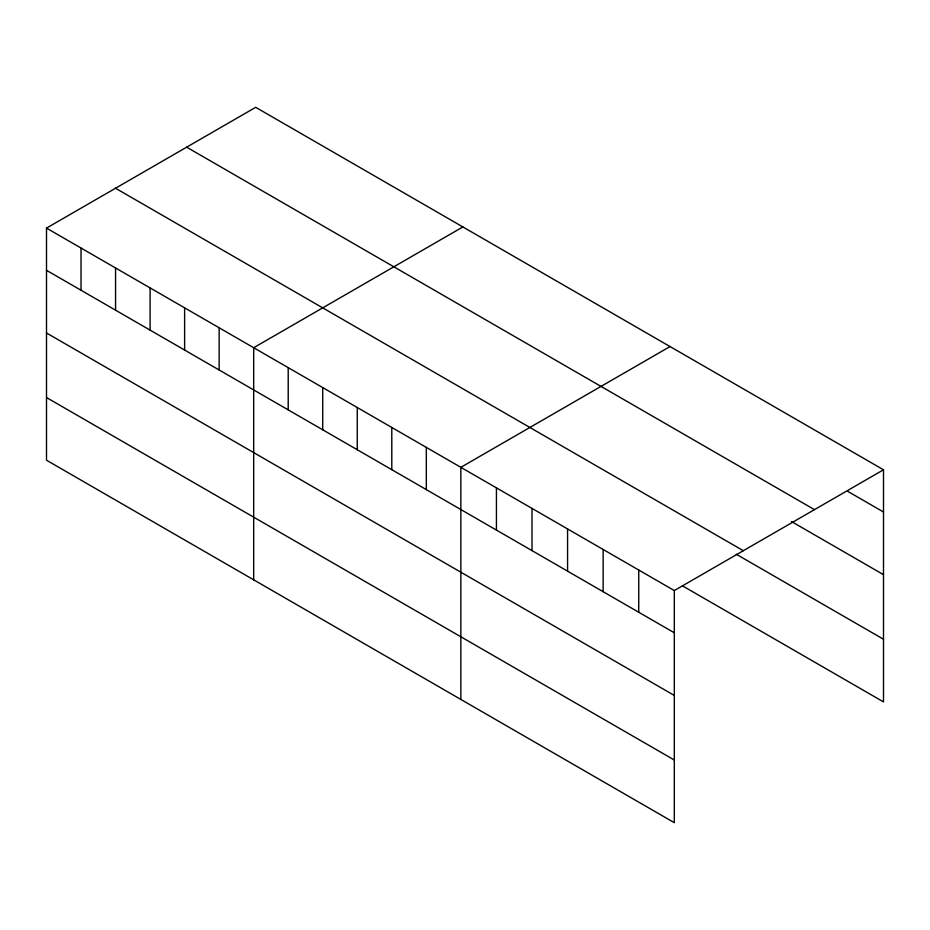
<?xml version="1.0" encoding="UTF-8"?>
<svg xmlns="http://www.w3.org/2000/svg" width="930" height="930" viewBox="0 0 930 930"><rect width="100%" height="100%" fill="white"/><g stroke="black" fill="none" stroke-linecap="round" stroke-linejoin="round"><path stroke-width="1.4" d="M46.5 228.106L674.308 590.562L674.308 822.678L46.5 460.211L46.5 228.106L255.692 107.322L883.5 469.79L883.5 701.894L682.318 585.749M462.873 226.943L253.681 347.715L253.681 579.82M670.042 346.553L460.85 467.325L460.85 699.441M674.308 590.562L883.5 469.79M847.928 491.459L883.5 512M186.663 147.184L814.471 509.64M791.488 521.544L883.5 574.67M115.529 188.244L743.337 550.711M736.293 554.245L883.5 639.236M46.5 270.316L674.308 632.784M46.5 332.987L674.308 695.442M46.5 397.552L674.308 760.008M638.736 570.02L638.736 612.242M603.152 549.479L603.152 591.701M567.579 528.949L567.579 571.159M532.007 508.408L532.007 550.618M496.434 487.866L496.434 530.077M426.324 447.388L426.324 489.61M391.797 427.451L391.797 469.673M357.26 407.514L357.26 449.736M322.733 387.589L322.733 429.8M288.207 367.652L288.207 409.863M219.143 327.779L219.143 369.989M184.617 307.842L184.617 350.064M150.09 287.905L150.09 330.127M115.564 267.968L115.564 310.19M81.026 248.043L81.026 290.253"/></g></svg>
